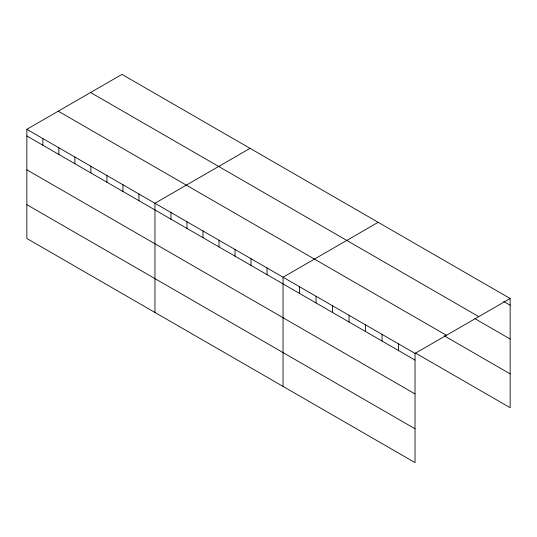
<?xml version="1.0" encoding="UTF-8"?>
<svg xmlns="http://www.w3.org/2000/svg" width="537" height="537" viewBox="0 0 537 537"><rect width="100%" height="100%" fill="white"/><g stroke="black" fill="none" stroke-linecap="round" stroke-linejoin="round"><path stroke-width="0.81" d="M26.85 129.303L415.034 353.42L415.034 462.612L26.85 238.495L26.85 129.303L121.966 74.388L510.15 298.505L510.15 407.697L415.463 353.037M250.067 148.346L154.951 203.261L154.951 312.453M378.169 222.305L283.053 277.22L283.053 386.412M415.034 353.42L510.15 298.505M503.693 301.465L510.15 305.191M90.578 92.505L478.762 316.629M475.003 318.723L510.15 339.015M58.238 111.179L446.422 335.296M444.159 335.773L510.15 373.873M26.85 135.982L415.034 360.105M26.85 169.813L415.034 393.93M26.85 204.664L415.034 428.788M398.541 343.895L398.541 350.58M382.042 334.37L382.042 341.055M365.543 324.845L365.543 331.53M349.043 315.32L349.043 322.005M332.544 305.795L332.544 312.48M316.051 296.27L316.051 302.955M299.552 286.745L299.552 293.43M267.043 267.97L267.043 274.655M251.027 258.727L251.027 265.412M235.018 249.483L235.018 256.169M219.002 240.24L219.002 246.926M202.993 230.991L202.993 237.676M186.977 221.747L186.977 228.433M170.967 212.504L170.967 219.19M138.942 194.011L138.942 200.697M122.926 184.768L122.926 191.454M106.917 175.525L106.917 182.211M90.901 166.282L90.901 172.961M74.891 157.032L74.891 163.718M58.875 147.789L58.875 154.475M42.866 138.546L42.866 145.232"/></g></svg>
